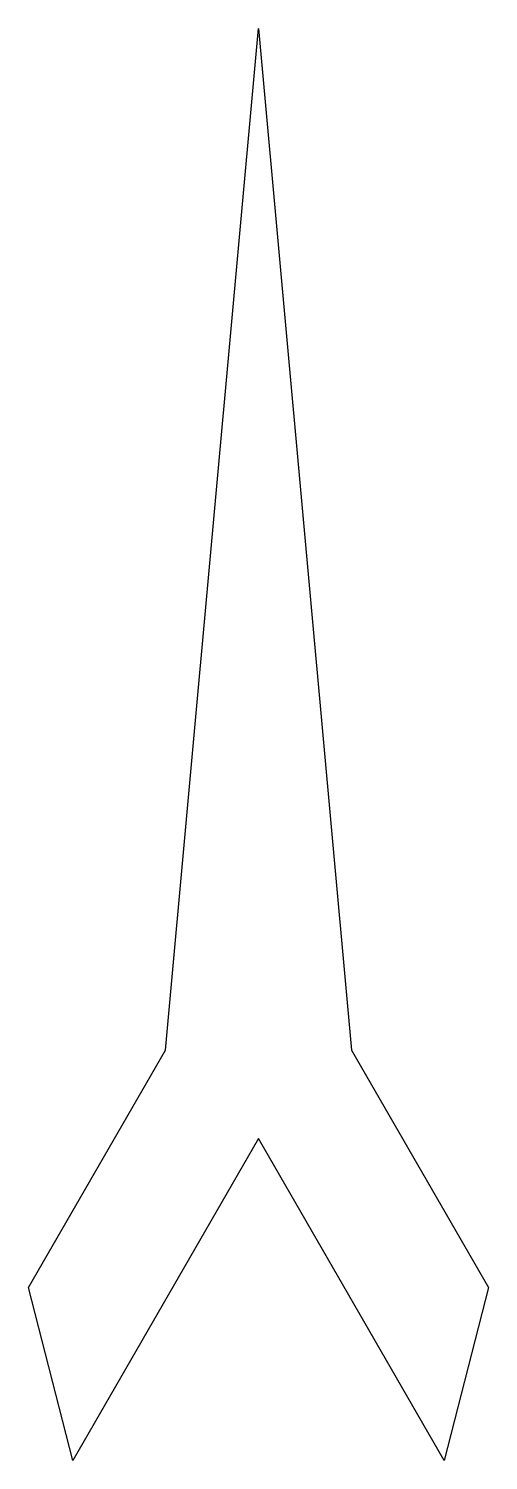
# Model space of a CAD drawing. Header units: inches. Extents: x 158 to 181.1, y 63 to 135.
import ezdxf

# ---------------------------------------------------------------- set-up
doc = ezdxf.new("R2010")
doc.units = ezdxf.units.IN
doc.header["$MEASUREMENT"] = 0

# ---------------------------------------------------------------- blocks, each defined once
blk = doc.blocks.new('block 2')
at = {"color": 7, "lineweight": 25, "true_color": 0xffffff}
blk.add_lwpolyline([(169.51, 79.148), (160.171, 62.956), (157.956, 71.653), (164.84, 83.59), (169.51, 134.952), (174.179, 83.59), (181.064, 71.653), (178.848, 62.956), (169.51, 79.148)], dxfattribs=at)

msp = doc.modelspace()

# ---------------------------------------------------------------- block references
msp.add_blockref('block 2', (0, 0))

doc.saveas('drawing.dxf')
